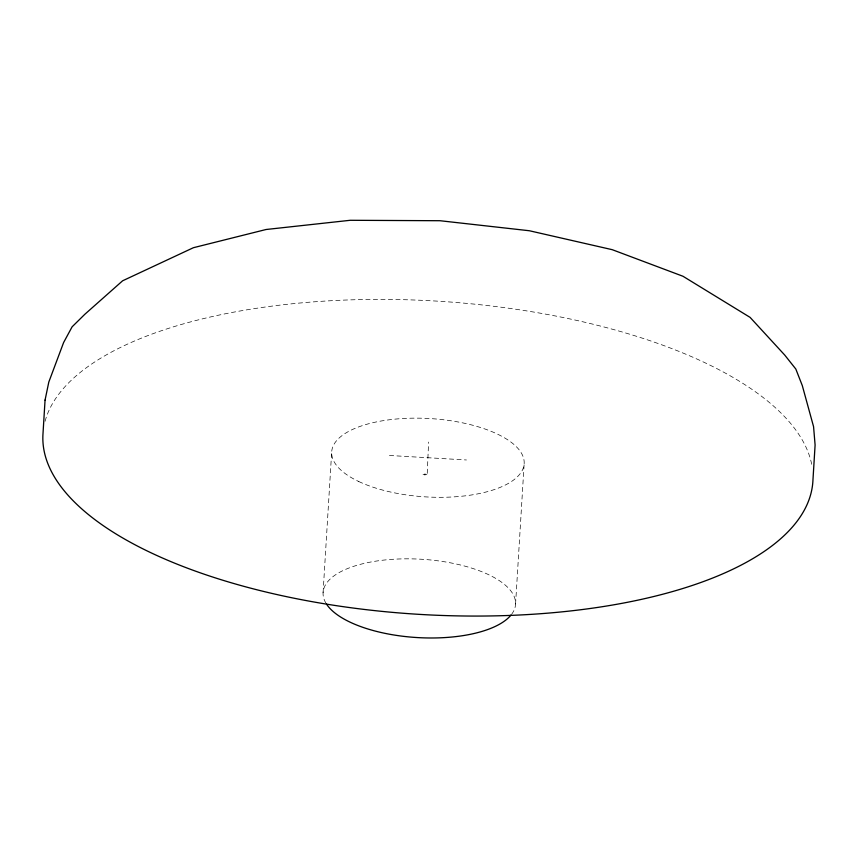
<?xml version="1.0" encoding="UTF-8"?>
<svg xmlns="http://www.w3.org/2000/svg" width="858" height="858" viewBox="0 0 858 858"><rect width="100%" height="100%" fill="white"/><g stroke="black" fill="none" stroke-linecap="round" stroke-linejoin="round"><path stroke-width="0.64" stroke-dasharray="4.29 3.22" d="M424.924 475.203L424.989 473.637M427.23 473.401L428.614 442.052M323.069 592.792L331.671 452.112M515.572 604.021L524.184 463.341M389.425 455.48L466.43 459.974M423.037 474.302L426.887 474.528M45.066 421.31A385.682 156.875 3.5 0 1 433.236 300.901A385.682 156.875 3.5 0 1 811.775 464.736M325.901 603.12A96.418 39.221 3.5 0 1 421.042 559.223A96.418 39.221 3.5 0 1 511.851 613.963M358.644 481.467A96.418 39.221 3.5 0 0 520.452 473.294A96.418 39.221 3.5 0 0 404.676 418.425A96.418 39.221 3.5 0 0 358.644 481.467"/><path stroke-width="1.29" d="M511.132 614.907A96.418 39.221 3.5 0 1 417.481 637.58A96.418 39.221 3.5 0 1 326.469 604.053M45.056 400.107L42.9 435.274A385.682 156.875 3.5 0 0 421.031 614.467A385.682 156.875 3.5 0 0 812.944 480.18L815.1 445.012L813.566 426.651L802.305 385.607L795.816 369.026L784.727 355.062L750.096 317.385L682.979 276.265L612.258 249.689L529.386 230.748L439.993 220.721L350.182 220.292L266.066 229.504L193.393 247.715L122.619 280.791L84.867 314.253L72.104 326.823L63.61 342.535L48.809 382.057L45.056 400.107"/></g></svg>
